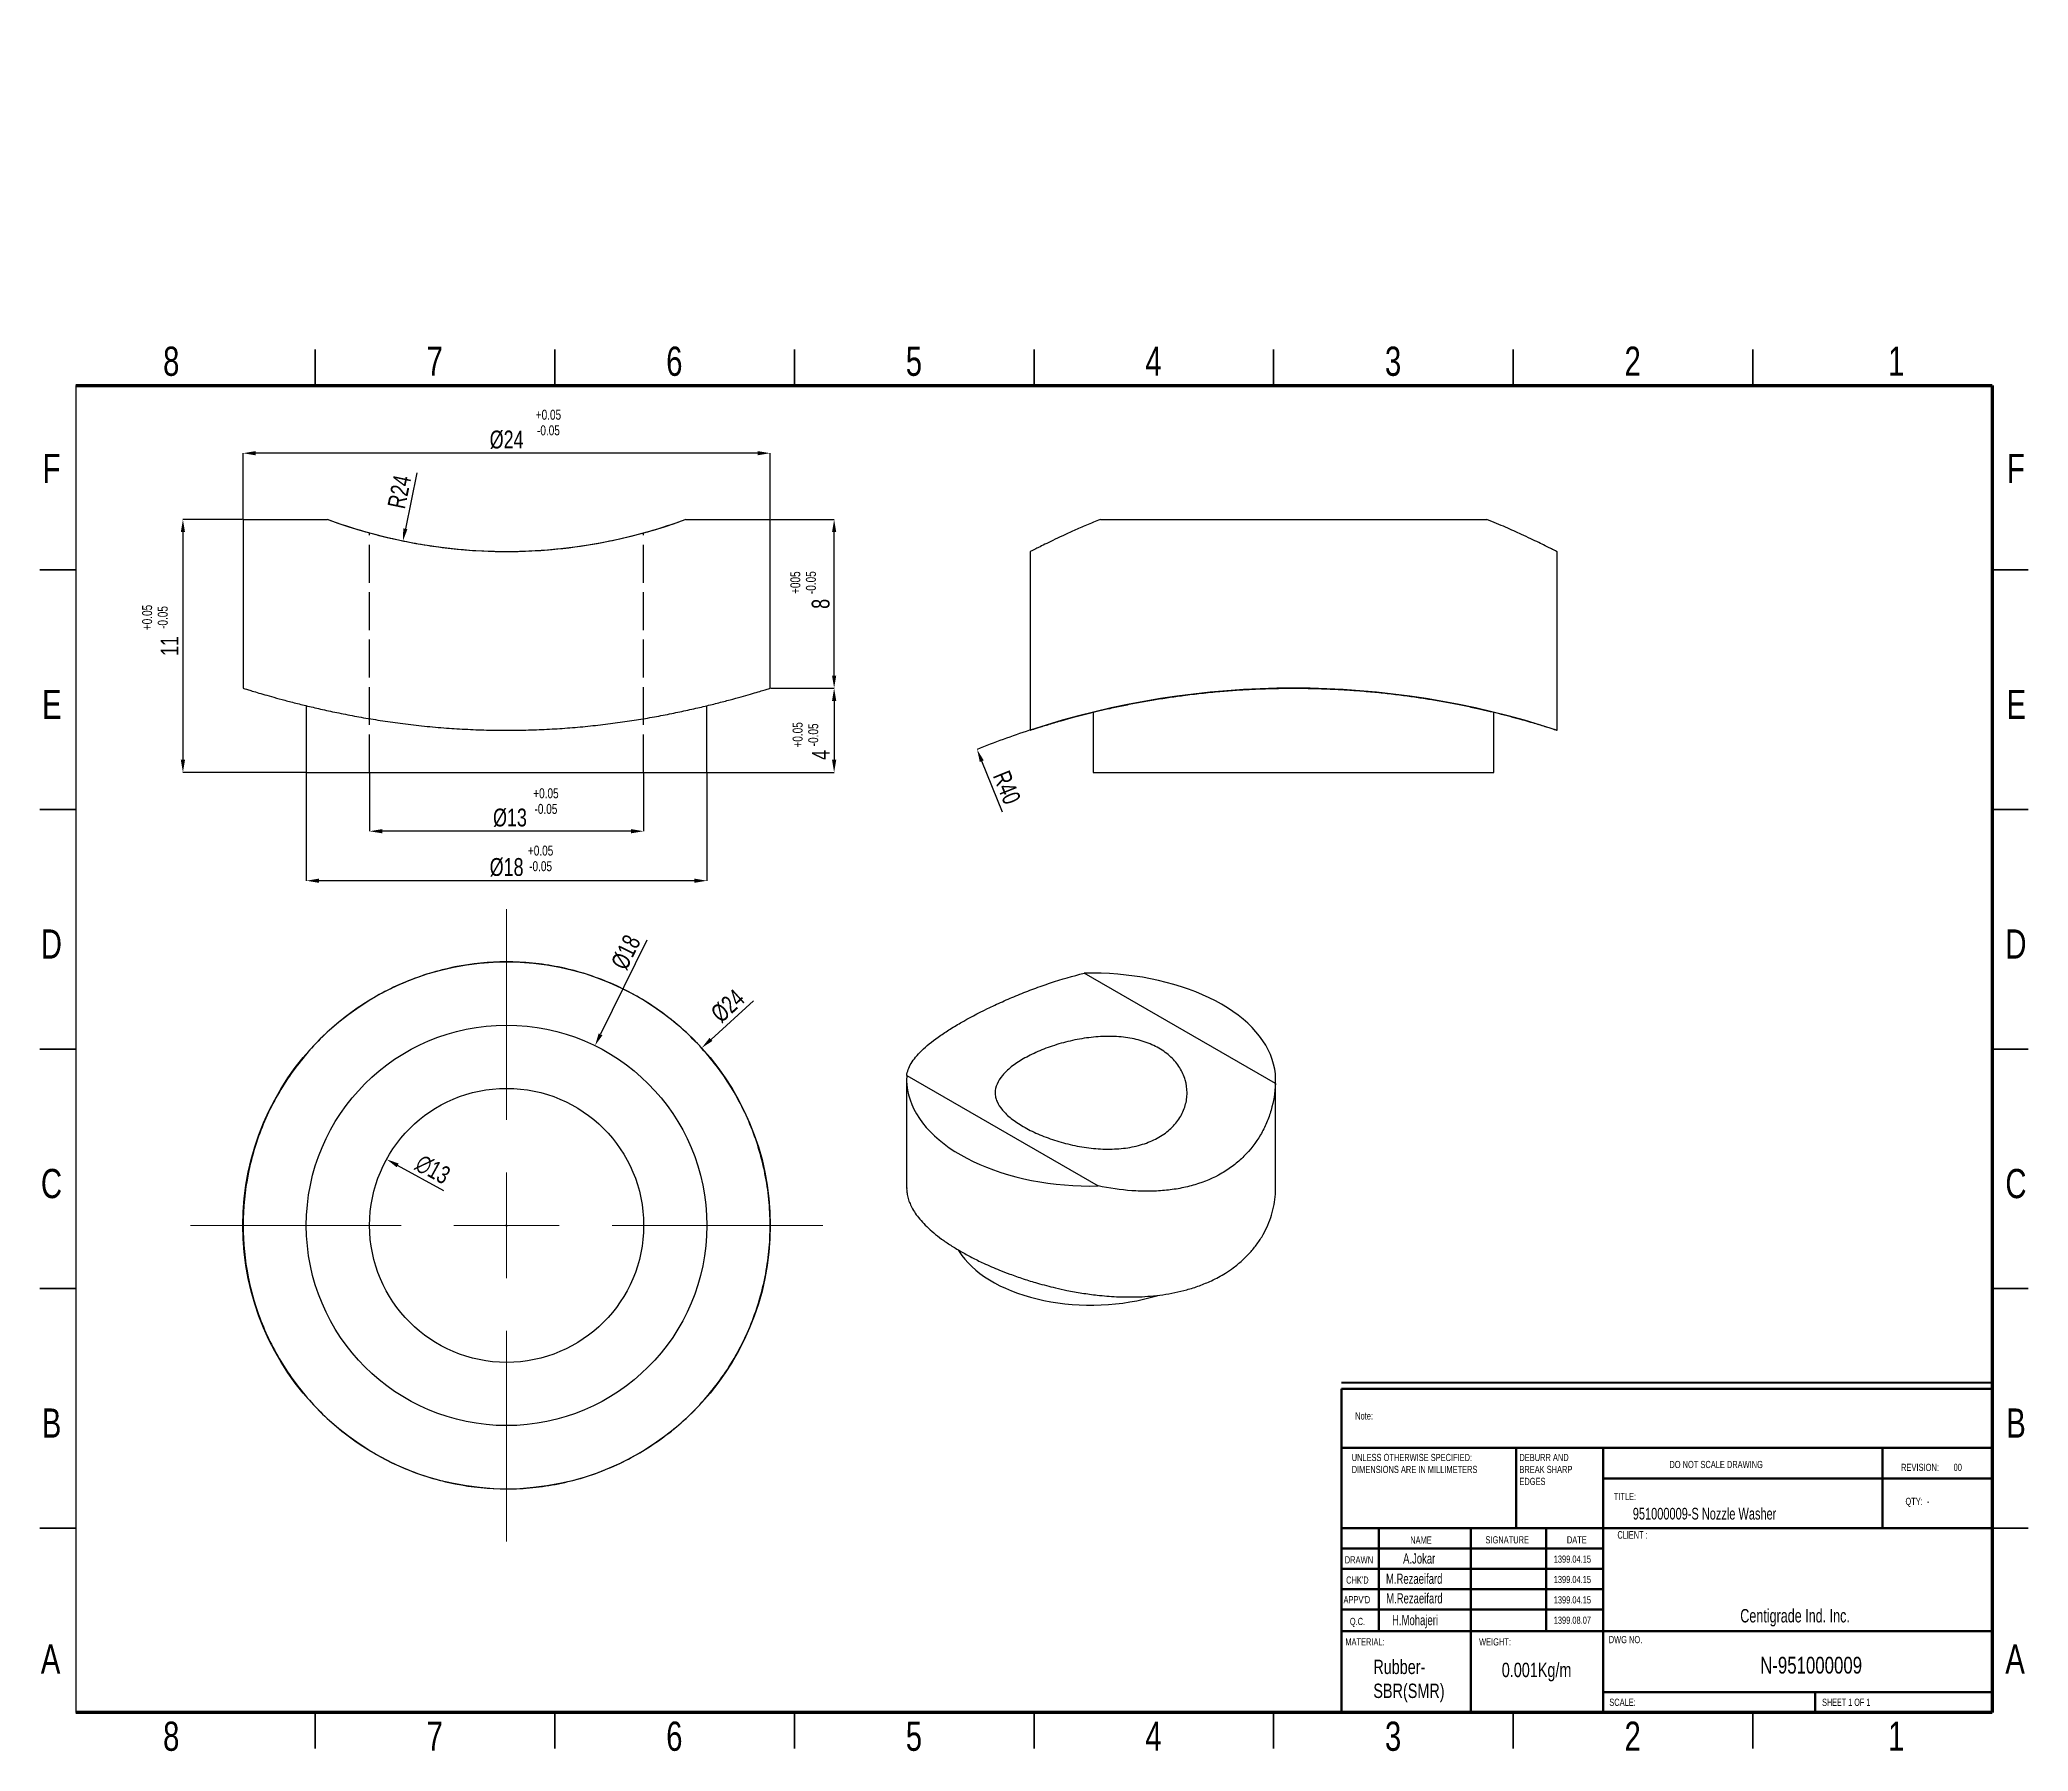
# Model space of a CAD drawing. Header units: millimetres. Extents: x 914.4 to 1008.7, y 670.2 to 751.4.
import ezdxf

# ---------------------------------------------------------------- set-up
doc = ezdxf.new("R2010")
doc.units = ezdxf.units.MM
doc.header["$LTSCALE"] = 0.15
doc.linetypes.add('ACAD_ISO02W100', pattern=[15, 12, -3])
doc.layers.add('title', color=7, linetype='Continuous', lineweight=15)
doc.styles.add('SLDTEXTSTYLE0', font='TXT', dxfattribs={"width": 0.75})
doc.styles.add('SLDTEXTSTYLE1', font='TXT', dxfattribs={"width": 0.686449})
doc.styles.add('SLDTEXTSTYLE2', font='TXT', dxfattribs={"width": 0.652778})
doc.styles.add('SLDTEXTSTYLE3', font='TXT', dxfattribs={"width": 0.692308})
doc.styles.add('SLDTEXTSTYLE4', font='TXT', dxfattribs={"width": 0.7})
doc.styles.add('SLDTEXTSTYLE5', font='TXT', dxfattribs={"width": 0.678571})
doc.dimstyles.new('SLDDIMSTYLE30', dxfattribs={"dimscale": 0.4, "dimtxt": 2.116667, "dimasz": 1.5, "dimexe": 0, "dimexo": 0.0625, "dimgap": 0.529167, "dimtad": 1, "dimdec": 0, "dimrnd": 1e-09, "dimzin": 12, "dimdsep": 46, "dimtxsty": 'SLDTEXTSTYLE0', "dimcen": 0.09, "dimadec": 0, "dimazin": 3, "dimtfac": 1, "dimtdec": 0, "dimtofl": 0, "dimtmove": 0, "dimatfit": 3, "dimfxl": 1, "dimfrac": 2, "dimtolj": 1, "dimtzin": 12, "dimarcsym": 0})

# ---------------------------------------------------------------- blocks, each defined once
blk = doc.blocks.new('SW_CENTERMARKSYMBOL_0')
at = {"color": 0, "linetype": 'Continuous', "lineweight": 0}
for p, q in [((0, 25), (0, 75)), ((0, 0), (0, 12.5)), ((-25, 0), (-75, 0)), ((0, 0), (-12.5, 0)), ((0, 0), (0, -12.5)), ((0, 0), (12.5, 0)), ((25, 0), (75, 0)), ((0, -25), (0, -75))]:
    blk.add_line(p, q, dxfattribs=at)
blk = doc.blocks.new('*D5')
at = {"color": 0, "lineweight": -2, "transparency": 16777216}
for p, q in [((924.026, 728.671), (921.198, 728.671)), ((921.198, 728.071), (921.198, 717.271)), ((927.026, 716.671), (921.198, 716.671))]:
    blk.add_line(p, q, dxfattribs=at)
at = {"color": 0, "transparency": 16777216}
for points in [[(921.098, 728.071), (921.298, 728.071), (921.198, 728.671)], [(921.098, 717.271), (921.298, 717.271), (921.198, 716.671)]]:
    blk.add_solid(points, dxfattribs=at)
at = {"layer": 'Defpoints', "color": 0, "transparency": 16777216}
for p in [(924.051, 728.671), (921.198, 716.671), (927.051, 716.671)]:
    blk.add_point(p, dxfattribs=at)
at = {"color": 0, "transparency": 16777216, "insert": (920.563, 722.671), "char_height": 0.8467, "attachment_point": 5, "rotation": 90, "style": 'SLDTEXTSTYLE0'}
blk.add_mtext('\\A1;11', dxfattribs=at)
blk = doc.blocks.new('*D6')
at = {"color": 0, "lineweight": -2, "transparency": 16777216}
for p, q in [((949.076, 728.671), (952.085, 728.671)), ((952.085, 721.264), (952.085, 728.071)), ((949.076, 720.664), (952.085, 720.664))]:
    blk.add_line(p, q, dxfattribs=at)
at = {"color": 0, "transparency": 16777216}
for points in [[(951.985, 728.071), (952.185, 728.071), (952.085, 728.671)], [(951.985, 721.264), (952.185, 721.264), (952.085, 720.664)]]:
    blk.add_solid(points, dxfattribs=at)
at = {"layer": 'Defpoints', "color": 0, "transparency": 16777216}
for p in [(949.051, 728.671), (952.085, 728.671), (949.051, 720.664)]:
    blk.add_point(p, dxfattribs=at)
at = {"color": 0, "transparency": 16777216, "insert": (951.45, 724.667), "char_height": 0.8467, "attachment_point": 5, "rotation": 90, "style": 'SLDTEXTSTYLE0'}
blk.add_mtext('\\A1;8', dxfattribs=at)
blk = doc.blocks.new('*D7')
at = {"color": 0, "lineweight": -2, "transparency": 16777216}
for p, q in [((949.076, 720.664), (952.086, 720.664)), ((952.086, 720.064), (952.086, 717.271)), ((946.076, 716.671), (952.086, 716.671))]:
    blk.add_line(p, q, dxfattribs=at)
at = {"color": 0, "transparency": 16777216}
for points in [[(951.986, 720.064), (952.186, 720.064), (952.086, 720.664)], [(951.986, 717.271), (952.186, 717.271), (952.086, 716.671)]]:
    blk.add_solid(points, dxfattribs=at)
at = {"layer": 'Defpoints', "color": 0, "transparency": 16777216}
for p in [(949.051, 720.664), (946.051, 716.671), (952.086, 716.671)]:
    blk.add_point(p, dxfattribs=at)
at = {"color": 0, "transparency": 16777216, "insert": (951.451, 717.501), "char_height": 0.8467, "attachment_point": 5, "rotation": 90, "style": 'SLDTEXTSTYLE0'}
blk.add_mtext('\\A1;4', dxfattribs=at)
blk = doc.blocks.new('*D8')
at = {"color": 0, "lineweight": -2, "transparency": 16777216}
for p, q in [((948.254, 705.834), (946.245, 704.005)), ((936.515, 695.185), (936.587, 695.185)), ((936.551, 695.149), (936.551, 695.221))]:
    blk.add_line(p, q, dxfattribs=at)
at = {"color": 0, "transparency": 16777216}
blk.add_solid([(946.178, 704.079), (946.312, 703.931), (945.801, 703.601)], dxfattribs=at)
at = {"layer": 'Defpoints', "color": 0, "transparency": 16777216}
for p in [(945.801, 703.601), (927.3, 686.768)]:
    blk.add_point(p, dxfattribs=at)
at = {"color": 0, "transparency": 16777216, "insert": (947.044, 705.591), "char_height": 0.8467, "attachment_point": 5, "rotation": 42.29862, "style": 'SLDTEXTSTYLE0'}
blk.add_mtext('\\A1;%%C24', dxfattribs=at)
blk = doc.blocks.new('*D9')
at = {"color": 0, "lineweight": -2, "transparency": 16777216}
for p, q in [((943.203, 708.712), (941.007, 704.248)), ((936.515, 695.185), (936.587, 695.185)), ((936.551, 695.149), (936.551, 695.221))]:
    blk.add_line(p, q, dxfattribs=at)
at = {"color": 0, "transparency": 16777216}
blk.add_solid([(940.918, 704.292), (941.097, 704.204), (940.743, 703.71)], dxfattribs=at)
at = {"layer": 'Defpoints', "color": 0, "transparency": 16777216}
for p in [(940.743, 703.71), (932.359, 686.659)]:
    blk.add_point(p, dxfattribs=at)
at = {"color": 0, "transparency": 16777216, "insert": (942.212, 708.138), "char_height": 0.8467, "attachment_point": 5, "rotation": 63.81661, "style": 'SLDTEXTSTYLE0'}
blk.add_mtext('\\A1;%%C18', dxfattribs=at)
blk = doc.blocks.new('*D10')
at = {"color": 0, "lineweight": -2, "transparency": 16777216}
blk.add_line((933.577, 696.822), (931.383, 698.031), dxfattribs=at)
at = {"color": 0, "transparency": 16777216}
blk.add_solid([(931.431, 698.119), (931.335, 697.943), (930.857, 698.32)], dxfattribs=at)
at = {"layer": 'Defpoints', "color": 0, "transparency": 16777216}
for p in [(930.857, 698.32), (942.244, 692.049)]:
    blk.add_point(p, dxfattribs=at)
at = {"color": 0, "transparency": 16777216, "insert": (933.049, 697.838), "char_height": 0.8467, "attachment_point": 5, "rotation": 331.15539, "style": 'SLDTEXTSTYLE0'}
blk.add_mtext('\\A1;∅13', dxfattribs=at)
blk = doc.blocks.new('*D11')
at = {"color": 0, "lineweight": -2, "transparency": 16777216}
blk.add_line((932.299, 730.887), (931.749, 728.227), dxfattribs=at)
at = {"color": 0, "transparency": 16777216}
blk.add_solid([(931.651, 728.247), (931.847, 728.206), (931.627, 727.639)], dxfattribs=at)
at = {"layer": 'Defpoints', "color": 0, "transparency": 16777216}
for p in [(936.551, 751.425), (931.627, 727.639)]:
    blk.add_point(p, dxfattribs=at)
at = {"color": 0, "transparency": 16777216, "insert": (931.463, 729.979), "char_height": 0.8467, "attachment_point": 5, "rotation": 78.30527, "style": 'SLDTEXTSTYLE0'}
blk.add_mtext('\\A1;R24', dxfattribs=at)
blk = doc.blocks.new('*D12')
at = {"color": 0, "lineweight": -2, "transparency": 16777216}
blk.add_line((960.063, 714.784), (959.088, 717.206), dxfattribs=at)
blk.add_arc((973.866, 680.485), 40.183, 108.14308, 111.92175, dxfattribs=at)
at = {"color": 0, "transparency": 16777216}
blk.add_solid([(959.181, 717.243), (958.995, 717.168), (958.864, 717.762)], dxfattribs=at)
at = {"layer": 'Defpoints', "color": 0, "transparency": 16777216}
for p in [(958.864, 717.762), (973.866, 680.485)]:
    blk.add_point(p, dxfattribs=at)
at = {"color": 0, "transparency": 16777216, "insert": (960.276, 715.954), "char_height": 0.8467, "attachment_point": 5, "rotation": 291.92175, "style": 'SLDTEXTSTYLE0'}
blk.add_mtext('\\A1;R40', dxfattribs=at)
blk = doc.blocks.new('*D13')
at = {"color": 0, "lineweight": -2, "transparency": 16777216}
for p, q in [((930.051, 716.646), (930.051, 713.881)), ((943.051, 716.646), (943.051, 713.881)), ((942.451, 713.881), (930.651, 713.881))]:
    blk.add_line(p, q, dxfattribs=at)
at = {"color": 0, "transparency": 16777216}
for points in [[(930.651, 713.981), (930.651, 713.781), (930.051, 713.881)], [(942.451, 713.981), (942.451, 713.781), (943.051, 713.881)]]:
    blk.add_solid(points, dxfattribs=at)
at = {"layer": 'Defpoints', "color": 0, "transparency": 16777216}
for p in [(930.051, 716.671), (943.051, 716.671), (930.051, 713.881)]:
    blk.add_point(p, dxfattribs=at)
at = {"color": 0, "transparency": 16777216, "insert": (936.71, 714.516), "char_height": 0.8467, "attachment_point": 5, "style": 'SLDTEXTSTYLE0'}
blk.add_mtext('\\A1;%%C13', dxfattribs=at)
blk = doc.blocks.new('*D14')
at = {"color": 0, "lineweight": -2, "transparency": 16777216}
for p, q in [((927.051, 716.646), (927.051, 711.534)), ((946.051, 716.646), (946.051, 711.534)), ((945.451, 711.534), (927.651, 711.534))]:
    blk.add_line(p, q, dxfattribs=at)
at = {"color": 0, "transparency": 16777216}
for points in [[(927.651, 711.634), (927.651, 711.434), (927.051, 711.534)], [(945.451, 711.634), (945.451, 711.434), (946.051, 711.534)]]:
    blk.add_solid(points, dxfattribs=at)
at = {"layer": 'Defpoints', "color": 0, "transparency": 16777216}
for p in [(927.051, 716.671), (946.051, 716.671), (927.051, 711.534)]:
    blk.add_point(p, dxfattribs=at)
at = {"color": 0, "transparency": 16777216, "insert": (936.551, 712.169), "char_height": 0.8467, "attachment_point": 5, "style": 'SLDTEXTSTYLE0'}
blk.add_mtext('\\A1;%%C18', dxfattribs=at)
blk = doc.blocks.new('*D15')
at = {"color": 0, "lineweight": -2, "transparency": 16777216}
for p, q in [((924.051, 728.696), (924.051, 731.813)), ((948.451, 731.813), (924.651, 731.813)), ((949.051, 728.696), (949.051, 731.813))]:
    blk.add_line(p, q, dxfattribs=at)
at = {"color": 0, "transparency": 16777216}
for points in [[(924.651, 731.913), (924.651, 731.713), (924.051, 731.813)], [(948.451, 731.913), (948.451, 731.713), (949.051, 731.813)]]:
    blk.add_solid(points, dxfattribs=at)
at = {"layer": 'Defpoints', "color": 0, "transparency": 16777216}
for p in [(924.051, 731.813), (924.051, 728.671), (949.051, 728.671)]:
    blk.add_point(p, dxfattribs=at)
at = {"color": 0, "transparency": 16777216, "insert": (936.551, 732.448), "char_height": 0.8467, "attachment_point": 5, "style": 'SLDTEXTSTYLE0'}
blk.add_mtext('\\A1;%%C24', dxfattribs=at)
blk = doc.blocks.new('SW_NOTE_62')
at = {"color": 0, "linetype": 'Continuous', "lineweight": 0, "char_height": 1.5, "attachment_point": 1, "style": 'SLDTEXTSTYLE0'}
for s, insert in [('UNLESS OTHERWISE SPECIFIED:', (0, 1.93)), ('DIMENSIONS ARE IN MILLIMETERS', (0, -0.57))]:
    blk.add_mtext(s, dxfattribs=dict(at, insert=insert))
blk = doc.blocks.new('SW_NOTE_63')
at = {"color": 0, "linetype": 'Continuous', "lineweight": 0, "char_height": 1.5, "attachment_point": 1, "style": 'SLDTEXTSTYLE0'}
for s, insert in [('DEBURR AND', (0, 1.93)), ('BREAK SHARP', (0, -0.57)), ('EDGES', (0, -3.07))]:
    blk.add_mtext(s, dxfattribs=dict(at, insert=insert))

msp = doc.modelspace()

# ---------------------------------------------------------------- linework, layer by layer
at = {"color": 7, "linetype": 'Continuous', "lineweight": 35}
for p, q in [((927.476, 735.025), (927.476, 736.729)), ((938.839, 735.025), (938.839, 736.729)), ((950.202, 735.025), (950.202, 736.729)), ((961.565, 736.729), (961.565, 735.025)), ((961.565, 735.025), (961.565, 736.729)), ((972.928, 735.025), (972.928, 736.729)), ((984.291, 735.025), (984.291, 736.729)), ((995.654, 735.025), (995.654, 736.729)), ((916.112, 726.275), (914.408, 726.275)), ((1007.017, 726.275), (1008.722, 726.275)), ((916.112, 714.912), (914.408, 714.912)), ((1007.017, 714.912), (1008.722, 714.912)), ((914.408, 703.549), (916.112, 703.549)), ((916.112, 703.549), (914.408, 703.549)), ((1008.722, 703.549), (1007.017, 703.549)), ((1007.017, 703.549), (1008.722, 703.549)), ((916.112, 692.186), (914.408, 692.186)), ((1007.017, 692.186), (1008.722, 692.186)), ((916.112, 680.823), (914.408, 680.823)), ((1007.017, 680.823), (1008.722, 680.823)), ((927.476, 672.073), (927.476, 670.369)), ((938.839, 672.073), (938.839, 670.369)), ((950.202, 672.073), (950.202, 670.369)), ((961.565, 670.369), (961.565, 672.073)), ((961.565, 672.073), (961.565, 670.369)), ((972.928, 672.073), (972.928, 670.369)), ((984.291, 672.073), (984.291, 670.369)), ((995.654, 672.073), (995.654, 670.369))]:
    msp.add_line(p, q, dxfattribs=at)
at = {"color": 7, "linetype": 'Continuous', "lineweight": 70}
for p, q in [((916.112, 735.025), (1007.017, 735.025)), ((1007.017, 735.025), (1007.017, 672.073)), ((1007.017, 672.073), (916.112, 672.073))]:
    msp.add_line(p, q, dxfattribs=at)
msp.add_line((916.112, 735.025), (916.112, 672.073))
at = {"linetype": 'Continuous', "lineweight": 25}
for p, q in [((924.051, 728.671), (924.051, 720.665)), ((924.051, 728.671), (928.051, 728.671)), ((945.051, 728.671), (949.051, 728.671)), ((949.051, 720.664), (949.051, 728.671)), ((964.712, 728.671), (983.042, 728.671)), ((961.377, 727.14), (961.377, 718.671)), ((986.377, 718.671), (986.377, 727.14)), ((927.051, 719.836), (927.051, 716.671)), ((946.051, 716.671), (946.051, 719.837)), ((964.377, 719.527), (964.377, 716.671)), ((983.377, 716.671), (983.377, 719.527)), ((927.051, 716.671), (946.051, 716.671)), ((964.377, 716.671), (973.877, 716.671)), ((973.877, 716.671), (983.377, 716.671)), ((973.018, 701.91), (963.945, 707.148)), ((955.524, 702.1), (955.524, 696.962)), ((955.531, 702.29), (964.604, 697.053)), ((973.024, 696.962), (973.024, 702.1))]:
    msp.add_line(p, q, dxfattribs=at)
at = {"linetype": 'ACAD_ISO02W100'}
for p, q in [((930.051, 716.671), (930.051, 728.022)), ((943.051, 716.671), (943.051, 728.022))]:
    msp.add_line(p, q, dxfattribs=at)
at = {"color": 7, "linetype": 'Continuous', "lineweight": 50}
for p, q in [((976.155, 687.436), (1007.017, 687.436)), ((976.155, 687.436), (976.155, 684.63)), ((976.155, 684.63), (1007.017, 684.63)), ((976.155, 684.63), (976.155, 672.13)), ((984.427, 684.63), (984.427, 680.823)), ((988.564, 684.63), (988.564, 672.073)), ((1001.811, 680.823), (1001.811, 684.63)), ((1007.017, 683.181), (988.564, 683.181)), ((1007.017, 680.823), (976.155, 680.823)), ((977.928, 680.823), (977.928, 675.937)), ((982.289, 680.823), (982.289, 672.13)), ((985.861, 680.823), (985.861, 675.937)), ((988.564, 672.13), (988.564, 680.823)), ((988.564, 679.857), (976.155, 679.857)), ((988.564, 678.891), (976.155, 678.891)), ((988.564, 677.925), (976.155, 677.925)), ((988.564, 676.959), (976.155, 676.959)), ((978.519, 675.937), (976.155, 675.937)), ((978.519, 675.937), (1007.017, 675.937)), ((988.564, 673.039), (1007.017, 673.039)), ((998.609, 672.073), (998.609, 673.039))]:
    msp.add_line(p, q, dxfattribs=at)
for points in [[(945.051, 728.671, -0.180676), (928.051, 728.671, 1.153308)], [(986.355, 718.678, 0.159346), (961.377, 718.678, -1.994551)]]:
    msp.add_lwpolyline(points, format="xyb")
at = {"linetype": 'Continuous', "lineweight": 25, "flags": 128}
for points in [[(973.018, 701.91), (973.024, 702.141), (973.012, 702.372), (972.981, 702.602), (972.932, 702.831), (972.865, 703.059), (972.78, 703.285), (972.678, 703.508), (972.558, 703.728), (972.42, 703.945), (972.265, 704.158), (972.094, 704.367), (971.906, 704.571), (971.703, 704.77), (971.484, 704.963), (971.25, 705.15), (971.001, 705.331), (970.738, 705.505), (970.462, 705.672), (970.172, 705.832), (969.871, 705.983), (969.557, 706.127), (969.233, 706.262), (968.898, 706.389), (968.554, 706.506), (968.201, 706.614), (967.839, 706.713), (967.47, 706.803), (967.095, 706.882), (966.713, 706.951), (966.326, 707.011), (965.935, 707.06), (965.541, 707.098), (965.144, 707.126), (964.745, 707.144), (964.345, 707.151), (963.945, 707.148)], [(955.531, 702.29), (955.525, 702.059), (955.537, 701.829), (955.568, 701.598), (955.617, 701.369), (955.684, 701.141), (955.768, 700.916), (955.871, 700.692), (955.991, 700.472), (956.129, 700.255), (956.284, 700.042), (956.455, 699.834), (956.642, 699.63), (956.846, 699.431), (957.065, 699.238), (957.299, 699.05), (957.548, 698.87), (957.811, 698.695), (958.087, 698.528), (958.377, 698.369), (958.678, 698.217), (958.991, 698.074), (959.316, 697.938), (959.65, 697.812), (959.995, 697.694), (960.348, 697.586), (960.71, 697.487), (961.079, 697.398), (961.454, 697.318), (961.836, 697.249), (962.223, 697.19), (962.613, 697.141), (963.008, 697.102), (963.405, 697.074), (963.804, 697.056), (964.204, 697.049), (964.604, 697.053)], [(957.969, 694.022), (958.014, 693.946), (958.139, 693.761), (958.28, 693.579), (958.438, 693.401), (958.611, 693.229), (958.8, 693.062), (959.003, 692.901), (959.221, 692.746), (959.452, 692.598), (959.696, 692.457), (959.952, 692.324), (960.22, 692.198), (960.5, 692.081), (960.789, 691.972), (961.087, 691.872), (961.395, 691.781), (961.71, 691.699), (962.032, 691.627), (962.36, 691.565), (962.693, 691.512), (963.03, 691.47), (963.371, 691.438), (963.714, 691.416), (964.059, 691.404), (964.404, 691.403), (964.749, 691.412), (965.093, 691.431), (965.434, 691.461), (965.772, 691.501), (966.107, 691.551), (966.436, 691.611), (966.759, 691.68), (967.076, 691.76), (967.385, 691.848), (967.437, 691.864)]]:
    msp.add_lwpolyline(points, dxfattribs=at)
for radius in [12.507, 9.5, 6.5]:
    msp.add_circle((936.551, 695.185), radius)
at = {"linetype": 'Continuous', "lineweight": 25}
for radius in [9.5, 6.5]:
    msp.add_circle((936.551, 695.185), radius, dxfattribs=at)
for points, knots in [([(945.051, 728.671), (944.486, 728.46), (943.881, 728.258), (942.91, 727.981), (942.576, 727.893), (941.886, 727.727), (941.527, 727.649), (940.439, 727.439), (939.692, 727.329), (938.537, 727.216), (938.146, 727.187), (937.353, 727.148), (936.955, 727.138), (935.77, 727.138), (934.987, 727.176), (933.823, 727.288), (933.435, 727.335), (932.681, 727.445), (932.312, 727.507), (931.59, 727.646), (931.236, 727.723), (930.545, 727.888), (930.205, 727.977), (929.224, 728.257), (928.616, 728.46), (928.051, 728.671)], [0, 0, 0, 0, 0.125, 0.125, 0.1875, 0.1875, 0.25, 0.25, 0.375, 0.375, 0.4375, 0.4375, 0.5, 0.5, 0.625, 0.625, 0.6875, 0.6875, 0.75, 0.75, 0.8125, 0.8125, 0.875, 0.875, 1, 1, 1, 1]), ([(964.712, 728.671), (964.49, 728.58), (964.046, 728.398), (963.452, 728.137), (962.917, 727.893), (962.454, 727.674), (962.071, 727.488), (961.801, 727.353), (961.616, 727.26), (961.494, 727.198), (961.409, 727.154), (961.367, 727.133), (961.379, 727.139), (961.38, 727.14)], [0, 0, 0, 0, 0.10947, 0.218936, 0.331355, 0.443766, 0.553336, 0.662899, 0.738408, 0.813991, 0.889496, 0.990935, 1, 1, 1, 1]), ([(986.374, 727.14), (986.369, 727.142), (986.359, 727.147), (986.249, 727.204), (986.068, 727.295), (985.819, 727.42), (985.51, 727.572), (985.136, 727.752), (984.735, 727.94), (984.329, 728.124), (983.933, 728.299), (983.507, 728.482), (983.197, 728.608), (983.042, 728.671)], [0, 0, 0, 0, 0.092371, 0.196989, 0.301611, 0.399627, 0.497648, 0.598155, 0.698667, 0.773544, 0.848423, 0.924211, 1, 1, 1, 1]), ([(924.051, 720.665), (924.059, 720.663), (924.075, 720.658), (924.203, 720.618), (924.41, 720.555), (924.701, 720.467), (925.068, 720.36), (925.507, 720.235), (926.024, 720.094), (926.615, 719.941), (927.274, 719.78), (928, 719.614), (928.794, 719.448), (929.649, 719.286), (930.553, 719.135), (931.509, 718.998), (932.516, 718.879), (933.544, 718.784), (934.575, 718.717), (935.61, 718.677), (936.663, 718.666), (937.702, 718.683), (938.709, 718.727), (939.686, 718.795), (940.651, 718.886), (941.591, 718.998), (942.494, 719.127), (943.36, 719.27), (944.188, 719.425), (944.977, 719.587), (945.712, 719.753), (946.395, 719.918), (947.014, 720.078), (947.56, 720.226), (948.024, 720.357), (948.408, 720.47), (948.709, 720.56), (948.915, 720.623), (949.033, 720.66), (949.042, 720.663), (949.046, 720.664)], [0, 0, 0, 0, 0.025604, 0.051208, 0.077576, 0.103945, 0.129542, 0.155139, 0.181441, 0.207744, 0.234051, 0.260359, 0.287394, 0.314429, 0.341341, 0.368253, 0.395994, 0.423734, 0.449826, 0.475917, 0.502831, 0.529744, 0.554848, 0.579953, 0.605767, 0.631582, 0.657075, 0.682569, 0.708741, 0.734913, 0.761538, 0.788163, 0.815548, 0.842933, 0.869724, 0.896515, 0.924148, 0.951779, 0.977547, 1, 1, 1, 1]), ([(961.385, 718.673), (961.383, 718.672), (961.377, 718.671), (961.424, 718.686), (961.52, 718.717), (961.671, 718.766), (961.88, 718.832), (962.136, 718.911), (962.429, 719), (962.767, 719.099), (963.162, 719.21), (963.62, 719.335), (964.11, 719.461), (964.627, 719.587), (965.189, 719.716), (965.816, 719.85), (966.508, 719.986), (967.216, 720.111), (967.929, 720.225), (968.681, 720.331), (969.495, 720.429), (970.342, 720.512), (971.171, 720.577), (971.958, 720.622), (972.767, 720.653), (973.595, 720.667), (974.456, 720.664), (975.291, 720.643), (976.081, 720.607), (976.854, 720.557), (977.63, 720.492), (978.419, 720.41), (979.165, 720.318), (979.865, 720.218), (980.547, 720.11), (981.227, 719.989), (981.897, 719.858), (982.513, 719.727), (983.076, 719.599), (983.618, 719.468), (984.144, 719.332), (984.623, 719.202), (985.032, 719.086), (985.372, 718.986), (985.674, 718.894), (985.931, 718.814), (986.138, 718.748), (986.281, 718.702), (986.355, 718.678), (986.385, 718.668), (986.376, 718.671), (986.376, 718.671)], [0, 0, 0, 0, 0.009467, 0.029744, 0.048554, 0.069742, 0.090955, 0.112144, 0.131582, 0.150684, 0.172183, 0.193708, 0.215209, 0.234911, 0.254861, 0.277334, 0.299834, 0.322306, 0.34293, 0.363005, 0.38662, 0.410234, 0.430958, 0.451777, 0.471084, 0.492853, 0.51465, 0.536419, 0.556423, 0.575279, 0.596513, 0.617772, 0.639007, 0.65848, 0.677805, 0.699559, 0.721338, 0.743092, 0.763031, 0.783098, 0.80669, 0.830283, 0.850954, 0.871714, 0.891671, 0.914184, 0.936728, 0.95924, 0.979948, 0.999021, 1, 1, 1, 1]), ([(924.051, 695.185), (924.051, 696.016), (924.133, 696.832), (924.374, 698.036), (924.473, 698.434), (924.714, 699.222), (924.854, 699.612), (925.326, 700.745), (925.71, 701.461), (926.391, 702.478), (926.636, 702.808), (927.155, 703.439), (927.428, 703.74), (928.287, 704.598), (928.913, 705.114), (930.278, 706.028), (930.996, 706.412), (932.123, 706.881), (932.506, 707.019), (933.292, 707.259), (933.695, 707.361), (934.907, 707.603), (935.721, 707.684), (936.953, 707.685), (937.366, 707.665), (938.192, 707.583), (938.599, 707.522), (939.805, 707.281), (940.587, 707.044), (941.727, 706.57), (942.099, 706.393), (942.818, 706.008), (943.166, 705.798), (943.841, 705.347), (944.167, 705.105), (944.797, 704.588), (945.102, 704.311), (945.966, 703.447), (946.48, 702.821), (947.386, 701.471), (947.778, 700.739), (948.405, 699.233), (948.644, 698.454), (948.887, 697.242), (948.949, 696.829), (949.03, 696.009), (949.071, 695.189), (949.031, 694.371), (948.951, 693.553), (948.89, 693.142), (948.647, 691.925), (948.408, 691.143), (947.938, 690.013), (947.763, 689.643), (947.374, 688.917), (947.163, 688.566), (946.484, 687.552), (945.969, 686.926), (945.104, 686.06), (944.799, 685.784), (944.17, 685.267), (943.844, 685.025), (943.171, 684.574), (942.824, 684.365), (942.106, 683.979), (941.735, 683.803), (940.593, 683.328), (939.812, 683.09), (938.61, 682.849), (938.204, 682.788), (937.382, 682.705), (936.966, 682.685), (935.73, 682.684), (934.915, 682.765), (933.706, 683.006), (933.302, 683.107), (932.514, 683.347), (932.129, 683.486), (931, 683.955), (930.28, 684.34), (928.915, 685.254), (928.289, 685.769), (927.429, 686.628), (927.156, 686.929), (926.637, 687.56), (926.391, 687.891), (925.711, 688.906), (925.327, 689.621), (924.856, 690.753), (924.715, 691.142), (924.474, 691.932), (924.374, 692.33), (924.133, 693.536), (924.051, 694.353), (924.051, 695.185)], [0, 0, 0, 0, 0.03125, 0.03125, 0.046875, 0.046875, 0.0625, 0.0625, 0.09375, 0.09375, 0.109375, 0.109375, 0.125, 0.125, 0.15625, 0.15625, 0.1875, 0.1875, 0.203125, 0.203125, 0.21875, 0.21875, 0.25, 0.25, 0.265625, 0.265625, 0.28125, 0.28125, 0.3125, 0.3125, 0.328125, 0.328125, 0.34375, 0.34375, 0.359375, 0.359375, 0.375, 0.375, 0.40625, 0.40625, 0.4375, 0.4375, 0.46875, 0.46875, 0.484375, 0.484375, 0.5, 0.515625, 0.515625, 0.53125, 0.53125, 0.5625, 0.5625, 0.578125, 0.578125, 0.59375, 0.59375, 0.625, 0.625, 0.640625, 0.640625, 0.65625, 0.65625, 0.671875, 0.671875, 0.6875, 0.6875, 0.71875, 0.71875, 0.734375, 0.734375, 0.75, 0.75, 0.78125, 0.78125, 0.796875, 0.796875, 0.8125, 0.8125, 0.84375, 0.84375, 0.875, 0.875, 0.890625, 0.890625, 0.90625, 0.90625, 0.9375, 0.9375, 0.953125, 0.953125, 0.96875, 0.96875, 1, 1, 1, 1]), ([(955.531, 702.29), (955.551, 702.481), (955.62, 702.671), (955.797, 702.966), (955.868, 703.065), (956.035, 703.269), (956.132, 703.373), (956.457, 703.687), (956.719, 703.9), (957.18, 704.23), (957.345, 704.341), (957.7, 704.567), (957.887, 704.68), (958.473, 705.019), (958.897, 705.244), (959.584, 705.577), (959.822, 705.688), (960.304, 705.903), (960.549, 706.008), (961.048, 706.213), (961.302, 706.312), (961.818, 706.504), (962.081, 706.596), (962.874, 706.86), (963.406, 707.016), (963.945, 707.148)], [0, 0, 0, 0, 0.125, 0.125, 0.1875, 0.1875, 0.25, 0.25, 0.375, 0.375, 0.4375, 0.4375, 0.5, 0.5, 0.625, 0.625, 0.6875, 0.6875, 0.75, 0.75, 0.8125, 0.8125, 0.875, 0.875, 1, 1, 1, 1]), ([(961.057, 699.872), (960.844, 699.996), (960.655, 700.122), (960.407, 700.317), (960.331, 700.383), (960.19, 700.516), (960.125, 700.584), (959.955, 700.787), (959.869, 700.923), (959.783, 701.129), (959.761, 701.198), (959.732, 701.337), (959.724, 701.406), (959.724, 701.612), (959.753, 701.75), (959.869, 702.027), (959.955, 702.164), (960.125, 702.367), (960.188, 702.434), (960.328, 702.568), (960.406, 702.635), (960.656, 702.832), (960.844, 702.959), (961.266, 703.202), (961.501, 703.32), (961.997, 703.536), (962.259, 703.635), (962.674, 703.769), (962.816, 703.811), (963.101, 703.888), (963.244, 703.923), (963.534, 703.987), (963.681, 704.015), (963.976, 704.064), (964.126, 704.085), (964.572, 704.134), (964.866, 704.15), (965.447, 704.145), (965.736, 704.124), (966.285, 704.04), (966.547, 703.979), (966.921, 703.855), (967.042, 703.808), (967.274, 703.705), (967.385, 703.648), (967.701, 703.466), (967.891, 703.326), (968.226, 703.011), (968.365, 702.84), (968.536, 702.567), (968.586, 702.474), (968.672, 702.281), (968.709, 702.182), (968.795, 701.883), (968.824, 701.681), (968.825, 701.375), (968.817, 701.272), (968.788, 701.068), (968.767, 700.968), (968.681, 700.672), (968.596, 700.48), (968.367, 700.113), (968.226, 699.943), (967.979, 699.71), (967.891, 699.636), (967.701, 699.496), (967.599, 699.429), (967.281, 699.245), (967.051, 699.143), (966.555, 698.976), (966.287, 698.912), (965.738, 698.827), (965.455, 698.805), (964.869, 698.799), (964.572, 698.815), (964.129, 698.864), (963.982, 698.884), (963.686, 698.934), (963.538, 698.962), (963.099, 699.059), (962.816, 699.136), (962.267, 699.314), (961.999, 699.415), (961.502, 699.633), (961.271, 699.749), (961.057, 699.872)], [0, 0, 0, 0, 0.03125, 0.03125, 0.046875, 0.046875, 0.0625, 0.0625, 0.09375, 0.09375, 0.109375, 0.109375, 0.125, 0.125, 0.15625, 0.15625, 0.1875, 0.1875, 0.203125, 0.203125, 0.21875, 0.21875, 0.25, 0.25, 0.28125, 0.28125, 0.3125, 0.3125, 0.328125, 0.328125, 0.34375, 0.34375, 0.359375, 0.359375, 0.375, 0.375, 0.40625, 0.40625, 0.4375, 0.4375, 0.46875, 0.46875, 0.484375, 0.484375, 0.5, 0.5, 0.53125, 0.53125, 0.5625, 0.5625, 0.578125, 0.578125, 0.59375, 0.59375, 0.625, 0.625, 0.640625, 0.640625, 0.65625, 0.65625, 0.6875, 0.6875, 0.71875, 0.71875, 0.734375, 0.734375, 0.75, 0.75, 0.78125, 0.78125, 0.8125, 0.8125, 0.84375, 0.84375, 0.875, 0.875, 0.890625, 0.890625, 0.90625, 0.90625, 0.9375, 0.9375, 0.96875, 0.96875, 1, 1, 1, 1]), ([(973.018, 701.91), (972.998, 701.479), (972.929, 701.058), (972.752, 700.446), (972.681, 700.246), (972.514, 699.853), (972.417, 699.66), (972.092, 699.105), (971.83, 698.766), (971.369, 698.308), (971.204, 698.164), (970.849, 697.893), (970.662, 697.768), (970.076, 697.429), (969.652, 697.248), (968.965, 697.043), (968.727, 696.986), (968.245, 696.896), (968, 696.862), (967.501, 696.817), (967.247, 696.805), (966.731, 696.802), (966.468, 696.811), (965.675, 696.868), (965.142, 696.944), (964.604, 697.053)], [0, 0, 0, 0, 0.125, 0.125, 0.1875, 0.1875, 0.25, 0.25, 0.375, 0.375, 0.4375, 0.4375, 0.5, 0.5, 0.625, 0.625, 0.6875, 0.6875, 0.75, 0.75, 0.8125, 0.8125, 0.875, 0.875, 1, 1, 1, 1]), ([(955.527, 696.962), (955.526, 696.945), (955.523, 696.86), (955.542, 696.694), (955.59, 696.461), (955.678, 696.214), (955.805, 695.957), (955.977, 695.689), (956.2, 695.409), (956.474, 695.122), (956.799, 694.83), (957.18, 694.534), (957.606, 694.24), (957.926, 694.049), (958.087, 693.953)], [0, 0, 0, 0, 0.016564, 0.083103, 0.163878, 0.244508, 0.325457, 0.415972, 0.508238, 0.601011, 0.699517, 0.798664, 0.898984, 1, 1, 1, 1]), ([(958.087, 693.953), (958.258, 693.857), (958.602, 693.665), (959.096, 693.424), (959.541, 693.224), (959.954, 693.051), (960.455, 692.857), (961.054, 692.647), (961.639, 692.467), (962.153, 692.326), (962.62, 692.21), (963.182, 692.087), (963.842, 691.967), (964.476, 691.882), (965.021, 691.829), (965.509, 691.798), (966.024, 691.784), (966.563, 691.793), (967.115, 691.826), (967.679, 691.89), (968.253, 691.99), (968.834, 692.13), (969.415, 692.316), (969.915, 692.524), (970.322, 692.73), (970.67, 692.933), (971.049, 693.19), (971.445, 693.513), (971.824, 693.891), (972.157, 694.302), (972.439, 694.74), (972.667, 695.198), (972.842, 695.675), (972.961, 696.167), (973.019, 696.598), (973.021, 696.864), (973.021, 696.962)], [0, 0, 0, 0, 0.034171, 0.068591, 0.090319, 0.112109, 0.138589, 0.172747, 0.207136, 0.228829, 0.250578, 0.276981, 0.31209, 0.347433, 0.369727, 0.392081, 0.419224, 0.446098, 0.47308, 0.503254, 0.534022, 0.564963, 0.599789, 0.634877, 0.657039, 0.67927, 0.706306, 0.739807, 0.773542, 0.807689, 0.842074, 0.876093, 0.910334, 0.94497, 0.979832, 1, 1, 1, 1])]:
    msp.add_open_spline(points, degree=3, knots=knots, dxfattribs=at)
at = {"layer": 'title', "color": 0, "const_width": 0.0866}
msp.add_lwpolyline([(1007.017, 687.722), (976.149, 687.722)], dxfattribs=at)

# ---------------------------------------------------------------- block references
at = {"linetype": 'Continuous', "lineweight": 0, "xscale": 0.2, "yscale": 0.2, "zscale": 0.2}
msp.add_blockref('SW_CENTERMARKSYMBOL_0', (936.551, 695.185), dxfattribs=at)
at = {"color": 7, "linetype": 'Continuous', "lineweight": 0, "xscale": 0.2272620252275245, "yscale": 0.2272620252275245, "zscale": 0.2272620252275245}
for name, p in [('SW_NOTE_62', (976.634, 683.907)), ('SW_NOTE_63', (984.589, 683.907))]:
    msp.add_blockref(name, p, dxfattribs=at)

# ---------------------------------------------------------------- texts
at = {"color": 7, "linetype": 'Continuous', "lineweight": 0}
for s, insert, char_height, attachment_point, style in [('8', (920.644, 736.869), 1.385, 2, 'SLDTEXTSTYLE0'), ('7', (933.143, 736.869), 1.385, 2, 'SLDTEXTSTYLE0'), ('6', (944.506, 736.869), 1.385, 2, 'SLDTEXTSTYLE0'), ('5', (955.869, 736.869), 1.385, 2, 'SLDTEXTSTYLE0'), ('4', (967.232, 736.869), 1.385, 2, 'SLDTEXTSTYLE0'), ('3', (978.596, 736.869), 1.385, 2, 'SLDTEXTSTYLE0'), ('2', (989.959, 736.869), 1.385, 2, 'SLDTEXTSTYLE0'), ('1', (1002.458, 736.869), 1.385, 2, 'SLDTEXTSTYLE0'), ('F', (914.962, 731.781), 1.385, 2, 'SLDTEXTSTYLE0'), ('F', (1008.139, 731.781), 1.385, 2, 'SLDTEXTSTYLE0'), ('E', (914.979, 720.588), 1.385, 2, 'SLDTEXTSTYLE0'), ('E', (1008.156, 720.588), 1.385, 2, 'SLDTEXTSTYLE0'), ('D', (914.96, 709.225), 1.385, 2, 'SLDTEXTSTYLE0'), ('D', (1008.138, 709.225), 1.385, 2, 'SLDTEXTSTYLE0'), ('C', (914.962, 697.862), 1.385, 2, 'SLDTEXTSTYLE0'), ('C', (1008.139, 697.862), 1.385, 2, 'SLDTEXTSTYLE0'), ('B', (914.966, 686.499), 1.385, 2, 'SLDTEXTSTYLE0'), ('Note:', (976.799, 686.315), 0.3409, 1, 'SLDTEXTSTYLE0'), ('B', (1008.143, 686.499), 1.385, 2, 'SLDTEXTSTYLE0'), ('DO NOT SCALE DRAWING', (991.703, 684.012), 0.34089, 1, 'SLDTEXTSTYLE0'), ('REVISION:       00', (1002.689, 683.876), 0.34089, 1, 'SLDTEXTSTYLE2'), ('TITLE:', (989.066, 682.497), 0.3409, 1, 'SLDTEXTSTYLE0'), ('QTY:  -', (1002.898, 682.263), 0.3409, 1, 'SLDTEXTSTYLE5'), ('951000009-S Nozzle Washer', (989.966, 681.787), 0.55679, 1, 'SLDTEXTSTYLE4'), ('NAME', (979.41, 680.426), 0.3409, 1, 'SLDTEXTSTYLE0'), ('SIGNATURE', (982.981, 680.439), 0.3409, 1, 'SLDTEXTSTYLE0'), ('DATE', (986.84, 680.439), 0.3409, 1, 'SLDTEXTSTYLE0'), ('CLIENT :', (989.236, 680.683), 0.3608, 1, 'SLDTEXTSTYLE4'), ('DRAWN', (976.301, 679.49), 0.3409, 1, 'SLDTEXTSTYLE1'), ('A.Jokar', (979.072, 679.623), 0.481, 1, 'SLDTEXTSTYLE4'), ('1399.04.15', (986.216, 679.523), 0.3409, 1, 'SLDTEXTSTYLE0'), ("CHK'D", (976.369, 678.53), 0.3409, 1, 'SLDTEXTSTYLE0'), ('M.Rezaeifard', (978.259, 678.663), 0.48104, 1, 'SLDTEXTSTYLE4'), ('1399.04.15', (986.216, 678.557), 0.3409, 1, 'SLDTEXTSTYLE0'), ("APPV'D", (976.246, 677.599), 0.3409, 1, 'SLDTEXTSTYLE0'), ('M.Rezaeifard', (978.269, 677.732), 0.48104, 1, 'SLDTEXTSTYLE4'), ('1399.04.15', (986.216, 677.591), 0.3409, 1, 'SLDTEXTSTYLE0'), ('Q.C.', (976.545, 676.568), 0.3409, 1, 'SLDTEXTSTYLE0'), ('H.Mohajeri', (978.549, 676.7), 0.481, 1, 'SLDTEXTSTYLE4'), ('1399.08.07', (986.216, 676.626), 0.3409, 1, 'SLDTEXTSTYLE0'), ('Centigrade Ind. Inc.', (995.064, 676.985), 0.63633, 1, 'SLDTEXTSTYLE4'), ('A', (914.921, 675.306), 1.385, 2, 'SLDTEXTSTYLE0'), ('MATERIAL:', (976.331, 675.597), 0.3409, 1, 'SLDTEXTSTYLE0'), ('WEIGHT:', (982.676, 675.597), 0.3406, 1, 'SLDTEXTSTYLE0'), ('DWG NO.', (988.826, 675.706), 0.3409, 1, 'SLDTEXTSTYLE0'), ('A', (1008.098, 675.306), 1.385, 2, 'SLDTEXTSTYLE0'), ('Rubber-\\PSBR(SMR)', (977.66, 674.582), 0.6811, 1, 'SLDTEXTSTYLE0'), ('0.001Kg/m', (983.752, 674.438), 0.6811, 1, 'SLDTEXTSTYLE0'), ('N-951000009', (996.006, 674.719), 0.79542, 1, 'SLDTEXTSTYLE0'), ('SCALE:', (988.853, 672.732), 0.3409, 1, 'SLDTEXTSTYLE0'), ('SHEET 1 OF 1', (998.945, 672.732), 0.34089, 1, 'SLDTEXTSTYLE3'), ('8', (920.644, 671.645), 1.385, 2, 'SLDTEXTSTYLE0'), ('7', (933.143, 671.645), 1.385, 2, 'SLDTEXTSTYLE0'), ('6', (944.506, 671.645), 1.385, 2, 'SLDTEXTSTYLE0'), ('5', (955.869, 671.645), 1.385, 2, 'SLDTEXTSTYLE0'), ('4', (967.232, 671.645), 1.385, 2, 'SLDTEXTSTYLE0'), ('3', (978.596, 671.645), 1.385, 2, 'SLDTEXTSTYLE0'), ('2', (989.959, 671.645), 1.385, 2, 'SLDTEXTSTYLE0'), ('1', (1002.458, 671.645), 1.385, 2, 'SLDTEXTSTYLE0')]:
    msp.add_mtext(s, dxfattribs=dict(at, insert=insert, char_height=char_height, attachment_point=attachment_point, style=style))
at = {"color": 7, "linetype": 'Continuous', "lineweight": 18, "char_height": 0.4741, "attachment_point": 2, "style": 'SLDTEXTSTYLE0'}
for s, insert in [('\\A1;+0.05', (938.535, 733.875)), ('\\A1;-0.05', (938.535, 733.135)), ('\\A1;+0.05', (938.416, 715.919)), ('\\A1;-0.05', (938.416, 715.178)), ('\\A1;+0.05', (938.163, 713.2)), ('\\A1;-0.05', (938.163, 712.46))]:
    msp.add_mtext(s, dxfattribs=dict(at, insert=insert))
at = {"color": 7, "linetype": 'Continuous', "lineweight": 18, "char_height": 0.4741, "attachment_point": 2, "rotation": 90, "style": 'SLDTEXTSTYLE0'}
for s, insert in [('\\A1;+005', (950.006, 725.672)), ('\\A1;-0.05', (950.746, 725.672)), ('\\A1;+0.05', (919.262, 724.02)), ('\\A1;-0.05', (920.002, 724.02)), ('\\A1;+0.05', (950.116, 718.452)), ('\\A1;-0.05', (950.856, 718.452))]:
    msp.add_mtext(s, dxfattribs=dict(at, insert=insert))

# ---------------------------------------------------------------- dimensions: what is measured, and where the dimension line sits
for center, mpoint, picture, middle in [((936.551, 751.425), (931.627, 727.639), '*D11', (932.085, 729.85)), ((973.866, 680.485), (958.864, 717.762), '*D12', (959.687, 715.716))]:
    dim = msp.add_radius_dim(center=center, mpoint=mpoint, dimstyle='SLDDIMSTYLE30')
    dim.commit()
    dim.dimension.update_dxf_attribs({"geometry": picture, "text_midpoint": middle, "dimtype": 164})
for base, p1, p2, text, picture, middle in [((924.051, 731.813), (949.051, 728.671), (924.051, 728.671), '%%C24', '*D15', (936.551, 732.448)), ((927.051, 711.534), (946.051, 716.671), (927.051, 716.671), '%%C18', '*D14', (936.551, 712.169))]:
    dim = msp.add_linear_dim(base=base, p1=p1, p2=p2, text=text, dimstyle='SLDDIMSTYLE30')
    dim.commit()
    dim.dimension.update_dxf_attribs({"geometry": picture, "text_midpoint": middle})
dim = msp.add_linear_dim(base=(921.198, 716.671), p1=(924.051, 728.671), p2=(927.051, 716.671), angle=90, text='11', dimstyle='SLDDIMSTYLE30')
dim.commit()
dim.dimension.update_dxf_attribs({"geometry": '*D5', "text_midpoint": (920.563, 722.671)})
dim = msp.add_linear_dim(base=(952.085, 728.671), p1=(949.051, 720.664), p2=(949.051, 728.671), angle=90, dimstyle='SLDDIMSTYLE30')
dim.commit()
dim.dimension.update_dxf_attribs({"geometry": '*D6', "text_midpoint": (951.45, 724.667)})
dim = msp.add_linear_dim(base=(952.086, 716.671), p1=(949.051, 720.664), p2=(946.051, 716.671), angle=90, dimstyle='SLDDIMSTYLE30')
dim.commit()
dim.dimension.update_dxf_attribs({"geometry": '*D7', "text_midpoint": (952.086, 717.501), "dimtype": 160})
dim = msp.add_linear_dim(base=(930.051, 713.881), p1=(943.051, 716.671), p2=(930.051, 716.671), text='%%C<>', dimstyle='SLDDIMSTYLE30')
dim.commit()
dim.dimension.update_dxf_attribs({"geometry": '*D13', "text_midpoint": (936.71, 713.881), "dimtype": 160})
dim = msp.add_diameter_dim_2p(p1=(932.359, 686.659), p2=(940.743, 703.71), text='%%C18', dimstyle='SLDDIMSTYLE30')
dim.commit()
dim.dimension.update_dxf_attribs({"geometry": '*D9', "text_midpoint": (942.782, 707.858), "dimtype": 163})
dim = msp.add_diameter_dim_2p(p1=(927.3, 686.768), p2=(945.801, 703.601), text='%%C24', dimstyle='SLDDIMSTYLE30')
dim.commit()
dim.dimension.update_dxf_attribs({"geometry": '*D8', "text_midpoint": (947.044, 705.591)})
dim = msp.add_diameter_dim_2p(p1=(942.244, 692.049), p2=(930.857, 698.32), dimstyle='SLDDIMSTYLE30')
dim.commit()
dim.dimension.update_dxf_attribs({"geometry": '*D10', "text_midpoint": (932.743, 697.282), "dimtype": 163})

doc.saveas('drawing.dxf')
